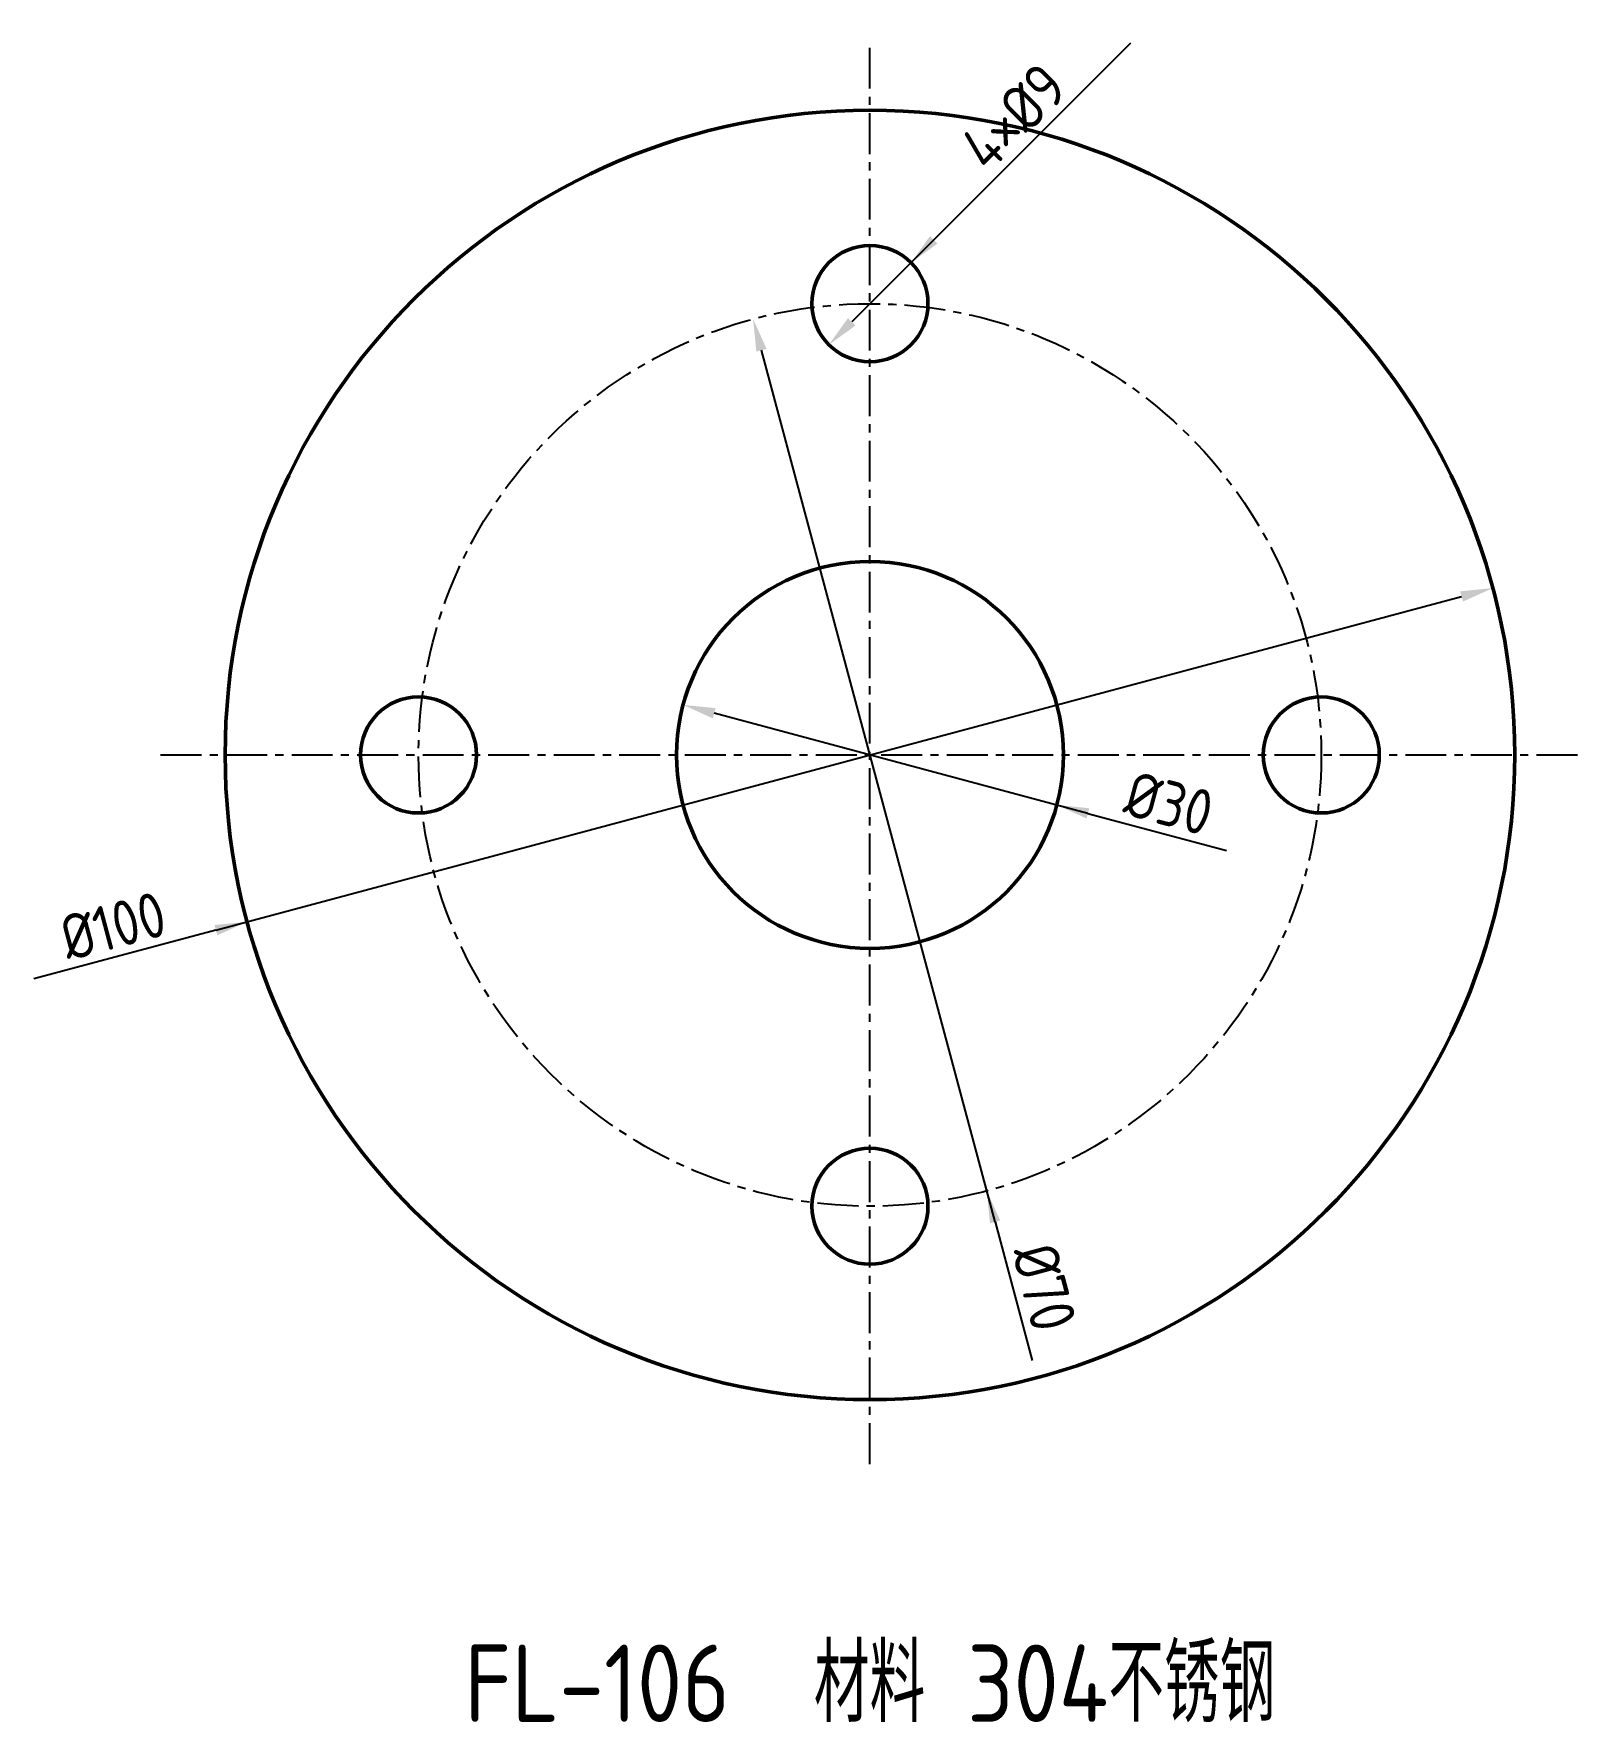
# Model space of a CAD drawing. Header units: millimetres. Extents: x -65 to 55, y -75 to 56.
import ezdxf
from ezdxf.enums import TextEntityAlignment as Align

# ---------------------------------------------------------------- set-up
doc = ezdxf.new("R2010")
doc.units = ezdxf.units.MM
doc.linetypes.add('CENTER', pattern=[5.08, 3.175, -0.635, 0.635, -0.635])
for name, color, linetype, lineweight in [('CENTER', 1, 'CENTER', 25), ('DIM', 3, 'Continuous', 18), ('HOLES', 7, 'Continuous', 50), ('OUTLINE', 7, 'Continuous', 50), ('TEXT', 7, 'Continuous', 25)]:
    doc.layers.add(name, color=color, linetype=linetype, lineweight=lineweight)
doc.styles.add('CN', font='gbenor.shx', dxfattribs={"bigfont": 'gbcbig.shx'})
doc.styles.get("Standard").update_dxf_attribs({"font": 'gbenor.shx', "bigfont": 'gbcbig.shx'})
doc.dimstyles.new('AGENTCAD', dxfattribs={"dimtxt": 3.5, "dimasz": 2.5, "dimexe": 1.25, "dimexo": 0.625, "dimtad": 1, "dimdsep": 46, "dimtxsty": 'Standard', "dimcen": 2.5, "dimazin": 3, "dimtfac": 1, "dimtmove": 0, "dimatfit": 3})

msp = doc.modelspace()

# ---------------------------------------------------------------- linework, layer by layer
at = {"layer": 'CENTER', "linetype": 'CENTER'}
for p, q in [((0, -55), (0, 55)), ((-55, 0), (55, 0))]:
    msp.add_line(p, q, dxfattribs=at)
msp.add_circle((0, 0), 35, dxfattribs=at)
at = {"layer": 'HOLES'}
for centre in [(0, 35), (-35, 0), (35, 0), (0, -35)]:
    msp.add_circle(centre, 4.5, dxfattribs=at)
at = {"layer": 'OUTLINE'}
for radius in [50, 15]:
    msp.add_circle((0, 0), radius, dxfattribs=at)

# ---------------------------------------------------------------- texts
at = {"layer": 'TEXT', "style": 'CN'}
msp.add_text('FL-106  材料 304不锈钢', height=6, dxfattribs=at).set_placement((0, -75), align=Align.CENTER)

# ---------------------------------------------------------------- dimensions: what is measured, and where the dimension line sits
at = {"layer": 'DIM'}
msp.add_diameter_dim_2p(p1=(-3.182, 31.818), p2=(3.182, 38.182), text='4×%%c9', dimstyle='AGENTCAD', override={"dimtxt": 3.5}, dxfattribs=at).render()
for p1, p2 in [((-9.059, 33.807), (9.059, -33.807)), ((48.296, 12.941), (-48.296, -12.941)), ((-14.489, 3.882), (14.489, -3.882))]:
    msp.add_diameter_dim_2p(p1=p1, p2=p2, dimstyle='AGENTCAD', override={"dimtxt": 3.5}, dxfattribs=at).render()

doc.saveas('drawing.dxf')
